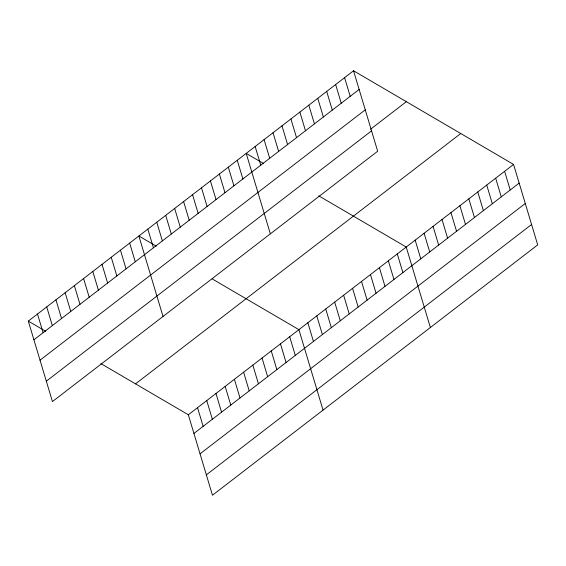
<?xml version="1.0" encoding="UTF-8"?>
<svg xmlns="http://www.w3.org/2000/svg" width="566" height="566" viewBox="0 0 566 566"><rect width="100%" height="100%" fill="white"/><g stroke="black" fill="none" stroke-linecap="round" stroke-linejoin="round"><path stroke-width="0.85" d="M353.538 70.771L377.678 151.235L52.44 401.57L28.3 321.113L353.538 70.771L513.56 164.43L537.7 244.887L212.462 495.229L188.322 414.765L100.889 363.598M33.903 339.791L359.141 89.449M40.023 360.174L365.254 109.839M370.567 129.218L406.346 101.682M46.32 381.187L371.558 130.845M135.515 383.861L460.752 133.519M188.322 414.765L513.56 164.43M193.926 433.443L519.163 183.101M200.046 453.833L525.283 203.491M206.349 474.839L531.58 224.497M263.558 163.539L246.21 153.386L270.35 233.843M318.8 195.871L406.232 247.038L430.372 327.502M156.23 246.153L138.882 236.001L163.022 316.458M212.179 278.897L298.905 329.653L323.045 410.109M28.3 321.113L45.648 331.266M504.617 171.314L510.221 189.985M495.675 178.198L501.278 196.869M486.732 185.082L492.328 203.753M477.782 191.966L483.385 210.637M468.839 198.85L474.442 217.521M459.896 205.734L465.5 224.405M450.953 212.618L456.557 231.289M442.011 219.502L447.614 238.18M433.068 226.386L438.664 245.064M424.118 233.27L429.721 251.948M415.175 240.154L420.779 258.832M344.595 77.655L350.198 96.333M397.29 253.922L402.893 272.6M335.645 84.539L341.248 103.217M388.347 260.806L393.95 279.484M326.702 91.43L332.306 110.101M379.404 267.69L385 286.368M317.759 98.314L323.363 116.985M370.454 274.574L376.057 293.252M308.817 105.198L314.42 123.869M361.511 281.458L367.115 300.136M299.874 112.082L305.477 130.753M352.568 288.342L358.172 307.02M290.931 118.966L296.534 137.637M343.626 295.226L349.229 313.904M281.981 125.85L287.585 144.521M334.683 302.11L340.286 320.788M273.038 132.734L278.642 151.405M325.74 309.001L331.336 327.672M264.096 139.618L269.699 158.289M316.79 315.885L322.394 334.556M255.153 146.502L260.756 165.18M307.847 322.769L313.451 341.44M237.267 160.27L242.871 178.948M289.693 336.742L295.289 355.42M228.317 167.154L233.921 185.832M280.474 343.838L286.078 362.509M219.375 174.038L224.978 192.716M271.263 350.927L276.866 369.605M210.432 180.922L216.035 199.6M262.044 358.023L267.647 376.694M201.489 187.806L207.092 206.484M252.832 365.112L258.436 383.79M192.546 194.69L198.15 213.368M243.613 372.209L249.217 390.887M183.603 201.574L189.207 220.252M234.402 379.298L240.005 397.976M174.653 208.458L180.257 227.136M225.183 386.394L230.786 405.072M165.711 215.342L171.314 234.02M215.971 393.483L221.575 412.161M156.768 222.226L162.371 240.904M206.753 400.579L212.356 419.257M147.825 229.11L153.428 247.788M197.541 407.676L203.144 426.347M129.664 243.09L135.267 261.768M120.452 250.186L126.055 268.857M111.233 257.275L116.837 275.953M102.021 264.372L107.625 283.042M92.803 271.461L98.406 290.139M83.591 278.557L89.195 297.228M74.372 285.646L79.976 304.324M65.161 292.742L70.764 311.413M55.942 299.831L61.545 318.509M46.73 306.928L52.334 325.599M37.512 314.017L43.115 332.695"/></g></svg>
